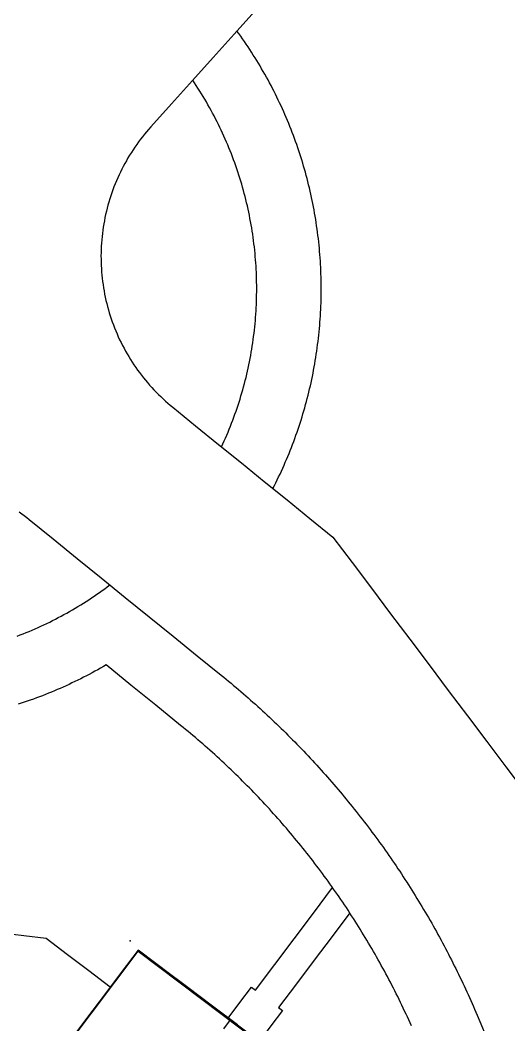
# Model space of a CAD drawing. Header units: metres. Extents: x 337936 to 338469, y 373266 to 374026.
# Drawn here: x 338182.96 to 338198.12, y 373430 to 373461.11 of the extents above; entities that cross this region are included whole.
import ezdxf

# ---------------------------------------------------------------- set-up
doc = ezdxf.new("R2010")
doc.units = ezdxf.units.M
for name, color, linetype in [('3D_LINES', 3, 'Continuous'), ('3D_Points', 1, 'Continuous'), ('PLOTS EXTERNAL LEVEL', 6, 'Continuous'), ('PLOTS FFL', 5, 'Continuous')]:
    doc.layers.add(name, color=color, linetype=linetype)

msp = doc.modelspace()

# ---------------------------------------------------------------- linework, layer by layer
at = {"layer": '3D_LINES'}
for points in [[(338190.243, 373461.39, 33.776), (338189.597, 373460.672, 33.776), (338188.95, 373459.954, 33.784), (338188.304, 373459.236, 33.799), (338187.658, 373458.518, 33.814), (338187.011, 373457.8, 33.828), (338186.946, 373457.726, 33.83), (338186.881, 373457.65, 33.831), (338186.818, 373457.574, 33.833), (338186.755, 373457.496, 33.834), (338186.695, 373457.418, 33.836), (338186.635, 373457.338, 33.837), (338186.577, 373457.258, 33.839), (338186.52, 373457.176, 33.84), (338186.465, 373457.094, 33.841), (338186.411, 373457.01, 33.843), (338186.358, 373456.926, 33.844), (338186.306, 373456.841, 33.845), (338186.257, 373456.755, 33.846), (338186.208, 373456.668, 33.847), (338186.161, 373456.581, 33.849), (338186.116, 373456.492, 33.85), (338186.071, 373456.403, 33.851), (338186.029, 373456.314, 33.852), (338185.988, 373456.223, 33.853), (338185.948, 373456.132, 33.854), (338185.91, 373456.04, 33.855), (338185.873, 373455.948, 33.856), (338185.838, 373455.855, 33.857), (338185.805, 373455.761, 33.858), (338185.773, 373455.667, 33.859), (338185.743, 373455.572, 33.859), (338185.714, 373455.477, 33.86), (338185.687, 373455.382, 33.861), (338185.661, 373455.286, 33.862), (338185.637, 373455.189, 33.863), (338185.614, 373455.093, 33.863), (338185.594, 373454.995, 33.864), (338185.574, 373454.898, 33.864), (338185.557, 373454.8, 33.865), (338185.541, 373454.702, 33.866), (338185.526, 373454.604, 33.866), (338185.514, 373454.505, 33.867), (338185.502, 373454.406, 33.867), (338185.493, 373454.307, 33.867), (338185.485, 373454.208, 33.868), (338185.479, 373454.109, 33.868), (338185.474, 373454.01, 33.869), (338185.472, 373453.911, 33.869), (338185.47, 373453.811, 33.869), (338185.471, 373453.712, 33.869), (338185.473, 373453.612, 33.87), (338185.476, 373453.513, 33.87), (338185.482, 373453.414, 33.87), (338185.489, 373453.315, 33.87), (338185.497, 373453.216, 33.87), (338185.508, 373453.117, 33.87), (338185.52, 373453.018, 33.87), (338185.533, 373452.92, 33.87), (338185.548, 373452.822, 33.87), (338185.565, 373452.724, 33.87), (338185.583, 373452.626, 33.87), (338185.603, 373452.529, 33.869), (338185.625, 373452.432, 33.869), (338185.648, 373452.335, 33.869), (338185.673, 373452.239, 33.869), (338185.699, 373452.143, 33.868), (338185.727, 373452.048, 33.868), (338185.757, 373451.953, 33.868), (338185.788, 373451.858, 33.867), (338185.821, 373451.765, 33.867), (338185.855, 373451.671, 33.866), (338185.891, 373451.579, 33.866), (338185.928, 373451.486, 33.865), (338185.967, 373451.395, 33.865), (338186.007, 373451.304, 33.864), (338186.049, 373451.214, 33.863), (338186.093, 373451.125, 33.863), (338186.137, 373451.036, 33.862), (338186.184, 373450.948, 33.861), (338186.231, 373450.861, 33.86), (338186.281, 373450.774, 33.86), (338186.331, 373450.689, 33.859), (338186.383, 373450.604, 33.858), (338186.437, 373450.52, 33.857), (338186.491, 373450.437, 33.856), (338186.547, 373450.355, 33.855), (338186.605, 373450.274, 33.854), (338186.664, 373450.194, 33.853), (338186.724, 373450.115, 33.852), (338186.785, 373450.037, 33.851), (338186.848, 373449.96, 33.85), (338186.912, 373449.884, 33.849), (338186.977, 373449.809, 33.848), (338187.044, 373449.735, 33.847), (338187.111, 373449.662, 33.845), (338187.18, 373449.591, 33.844), (338187.25, 373449.52, 33.843), (338187.322, 373449.451, 33.842), (338187.394, 373449.383, 33.84), (338187.467, 373449.316, 33.839), (338187.542, 373449.25, 33.838), (338187.618, 373449.186, 33.836), (338187.694, 373449.123, 33.835), (338188.404, 373448.548, 33.831), (338189.113, 373447.974, 33.838), (338189.822, 373447.4, 33.846), (338190.531, 373446.826, 33.853), (338191.24, 373446.251, 33.861), (338191.949, 373445.677, 33.869), (338192.659, 373445.103, 33.875), (338193.255, 373444.312, 33.877), (338193.851, 373443.521, 33.879), (338194.447, 373442.73, 33.881), (338195.043, 373441.939, 33.888), (338195.639, 373441.148, 33.896), (338196.235, 373440.357, 33.903), (338196.831, 373439.566, 33.91), (338197.427, 373438.775, 33.916), (338198.023, 373437.984, 33.917), (338198.619, 373437.193, 33.918)], [(338190.8, 373446.608, 33.856), (338190.845, 373446.697, 33.856), (338190.89, 373446.786, 33.856), (338190.934, 373446.875, 33.856), (338190.977, 373446.965, 33.856), (338191.02, 373447.055, 33.855), (338191.062, 373447.146, 33.855), (338191.104, 373447.236, 33.855), (338191.144, 373447.327, 33.855), (338191.184, 373447.419, 33.855), (338191.224, 373447.51, 33.854), (338191.262, 373447.602, 33.854), (338191.3, 373447.695, 33.854), (338191.337, 373447.787, 33.854), (338191.374, 373447.88, 33.853), (338191.41, 373447.973, 33.853), (338191.445, 373448.066, 33.853), (338191.48, 373448.16, 33.853), (338191.514, 373448.254, 33.852), (338191.547, 373448.348, 33.852), (338191.579, 373448.442, 33.852), (338191.611, 373448.536, 33.852), (338191.642, 373448.631, 33.851), (338191.672, 373448.726, 33.851), (338191.702, 373448.821, 33.851), (338191.731, 373448.917, 33.85), (338191.759, 373449.013, 33.85), (338191.787, 373449.108, 33.85), (338191.814, 373449.204, 33.849), (338191.84, 373449.301, 33.849), (338191.865, 373449.397, 33.849), (338191.89, 373449.494, 33.848), (338191.914, 373449.591, 33.848), (338191.937, 373449.688, 33.848), (338191.96, 373449.785, 33.847), (338191.981, 373449.882, 33.847), (338192.003, 373449.98, 33.847), (338192.023, 373450.077, 33.846), (338192.043, 373450.175, 33.846), (338192.062, 373450.273, 33.846), (338192.08, 373450.371, 33.845), (338192.097, 373450.469, 33.845), (338192.114, 373450.567, 33.844), (338192.13, 373450.666, 33.844), (338192.145, 373450.764, 33.844), (338192.16, 373450.863, 33.843), (338192.174, 373450.962, 33.842), (338192.187, 373451.061, 33.842), (338192.199, 373451.16, 33.841), (338192.211, 373451.259, 33.841), (338192.222, 373451.358, 33.84), (338192.232, 373451.457, 33.839), (338192.242, 373451.556, 33.839), (338192.25, 373451.656, 33.838), (338192.258, 373451.755, 33.837), (338192.266, 373451.855, 33.837), (338192.272, 373451.954, 33.836), (338192.278, 373452.054, 33.836), (338192.283, 373452.153, 33.835), (338192.287, 373452.253, 33.834), (338192.291, 373452.353, 33.834), (338192.294, 373452.452, 33.833), (338192.296, 373452.552, 33.833), (338192.297, 373452.652, 33.832), (338192.298, 373452.751, 33.832), (338192.298, 373452.851, 33.831), (338192.297, 373452.951, 33.83), (338192.295, 373453.051, 33.83), (338192.293, 373453.15, 33.829), (338192.29, 373453.25, 33.829), (338192.286, 373453.35, 33.828), (338192.282, 373453.449, 33.828), (338192.277, 373453.549, 33.827), (338192.271, 373453.648, 33.826), (338192.264, 373453.748, 33.826), (338192.256, 373453.847, 33.825), (338192.248, 373453.947, 33.825), (338192.239, 373454.046, 33.824), (338192.23, 373454.145, 33.824), (338192.219, 373454.245, 33.823), (338192.208, 373454.344, 33.823), (338192.196, 373454.443, 33.822), (338192.184, 373454.542, 33.822), (338192.17, 373454.641, 33.821), (338192.156, 373454.739, 33.821), (338192.141, 373454.838, 33.82), (338192.126, 373454.936, 33.82), (338192.11, 373455.035, 33.819), (338192.093, 373455.133, 33.819), (338192.075, 373455.231, 33.818), (338192.057, 373455.329, 33.818), (338192.038, 373455.427, 33.817), (338192.018, 373455.525, 33.817), (338191.997, 373455.622, 33.816), (338191.976, 373455.72, 33.816), (338191.954, 373455.817, 33.815), (338191.931, 373455.914, 33.815), (338191.908, 373456.011, 33.814), (338191.883, 373456.108, 33.814), (338191.859, 373456.205, 33.813), (338191.833, 373456.301, 33.813), (338191.807, 373456.397, 33.812), (338191.78, 373456.493, 33.812), (338191.752, 373456.589, 33.811), (338191.723, 373456.685, 33.81), (338191.694, 373456.78, 33.809), (338191.665, 373456.875, 33.809), (338191.634, 373456.97, 33.808), (338191.603, 373457.065, 33.807), (338191.571, 373457.159, 33.807), (338191.538, 373457.254, 33.806), (338191.505, 373457.348, 33.805), (338191.471, 373457.441, 33.805), (338191.436, 373457.535, 33.804), (338191.401, 373457.628, 33.803), (338191.365, 373457.721, 33.802), (338191.328, 373457.814, 33.802), (338191.29, 373457.906, 33.801), (338191.252, 373457.998, 33.8), (338191.213, 373458.09, 33.8), (338191.174, 373458.182, 33.799), (338191.134, 373458.273, 33.798), (338191.093, 373458.364, 33.797), (338191.051, 373458.455, 33.797), (338191.009, 373458.545, 33.796), (338190.966, 373458.635, 33.795), (338190.923, 373458.725, 33.794), (338190.878, 373458.814, 33.794), (338190.834, 373458.903, 33.793), (338190.788, 373458.992, 33.792), (338190.742, 373459.08, 33.791), (338190.695, 373459.168, 33.791), (338190.648, 373459.256, 33.79), (338190.6, 373459.344, 33.789), (338190.551, 373459.431, 33.788), (338190.501, 373459.517, 33.788), (338190.451, 373459.604, 33.787), (338190.401, 373459.689, 33.786), (338190.349, 373459.775, 33.785), (338190.298, 373459.86, 33.784), (338190.245, 373459.945, 33.784), (338190.192, 373460.029, 33.783), (338190.138, 373460.113, 33.782), (338190.084, 373460.197, 33.781), (338190.029, 373460.28, 33.781), (338189.973, 373460.363, 33.78), (338189.917, 373460.445, 33.779), (338189.86, 373460.527, 33.778), (338189.802, 373460.608, 33.777), (338189.744, 373460.69, 33.777), (338189.686, 373460.77, 33.776)], [(338189.207, 373447.898, 33.839), (338189.248, 373447.988, 33.839), (338189.289, 373448.079, 33.839), (338189.33, 373448.169, 33.839), (338189.369, 373448.26, 33.838), (338189.408, 373448.352, 33.838), (338189.446, 373448.443, 33.838), (338189.483, 373448.535, 33.838), (338189.519, 373448.628, 33.838), (338189.555, 373448.72, 33.837), (338189.589, 373448.813, 33.837), (338189.623, 373448.907, 33.837), (338189.656, 373449, 33.837), (338189.689, 373449.094, 33.836), (338189.72, 373449.188, 33.836), (338189.751, 373449.283, 33.836), (338189.78, 373449.377, 33.835), (338189.81, 373449.472, 33.835), (338189.838, 373449.567, 33.835), (338189.865, 373449.663, 33.834), (338189.892, 373449.758, 33.834), (338189.917, 373449.854, 33.834), (338189.942, 373449.95, 33.833), (338189.966, 373450.046, 33.833), (338189.99, 373450.143, 33.833), (338190.012, 373450.24, 33.832), (338190.034, 373450.336, 33.832), (338190.054, 373450.433, 33.832), (338190.074, 373450.531, 33.831), (338190.093, 373450.628, 33.831), (338190.112, 373450.726, 33.831), (338190.129, 373450.823, 33.83), (338190.145, 373450.921, 33.83), (338190.161, 373451.019, 33.829), (338190.176, 373451.117, 33.829), (338190.19, 373451.216, 33.829), (338190.203, 373451.314, 33.828), (338190.215, 373451.412, 33.828), (338190.227, 373451.511, 33.827), (338190.237, 373451.61, 33.827), (338190.247, 373451.708, 33.826), (338190.256, 373451.807, 33.826), (338190.264, 373451.906, 33.825), (338190.271, 373452.005, 33.825), (338190.278, 373452.104, 33.824), (338190.283, 373452.203, 33.824), (338190.288, 373452.302, 33.824), (338190.291, 373452.401, 33.823), (338190.294, 373452.501, 33.823), (338190.296, 373452.6, 33.822), (338190.298, 373452.699, 33.822), (338190.298, 373452.798, 33.821), (338190.297, 373452.898, 33.821), (338190.296, 373452.997, 33.82), (338190.294, 373453.096, 33.819), (338190.291, 373453.195, 33.819), (338190.287, 373453.294, 33.818), (338190.282, 373453.393, 33.818), (338190.276, 373453.493, 33.817), (338190.27, 373453.592, 33.817), (338190.263, 373453.691, 33.816), (338190.254, 373453.789, 33.816), (338190.245, 373453.888, 33.815), (338190.235, 373453.987, 33.814), (338190.225, 373454.086, 33.814), (338190.213, 373454.184, 33.813), (338190.2, 373454.283, 33.813), (338190.187, 373454.381, 33.812), (338190.173, 373454.479, 33.812), (338190.158, 373454.577, 33.811), (338190.142, 373454.675, 33.81), (338190.125, 373454.773, 33.81), (338190.108, 373454.871, 33.809), (338190.089, 373454.968, 33.808), (338190.07, 373455.066, 33.808), (338190.05, 373455.163, 33.807), (338190.029, 373455.26, 33.807), (338190.008, 373455.357, 33.806), (338189.985, 373455.453, 33.805), (338189.962, 373455.55, 33.805), (338189.937, 373455.646, 33.804), (338189.912, 373455.742, 33.803), (338189.886, 373455.838, 33.803), (338189.86, 373455.933, 33.802), (338189.832, 373456.029, 33.801), (338189.804, 373456.124, 33.801), (338189.774, 373456.219, 33.8), (338189.744, 373456.313, 33.799), (338189.714, 373456.407, 33.799), (338189.682, 373456.502, 33.798), (338189.65, 373456.595, 33.797), (338189.616, 373456.689, 33.796), (338189.582, 373456.782, 33.796), (338189.547, 373456.875, 33.795), (338189.512, 373456.967, 33.794), (338189.475, 373457.06, 33.794), (338189.438, 373457.152, 33.793), (338189.4, 373457.243, 33.792), (338189.361, 373457.335, 33.791), (338189.321, 373457.426, 33.791), (338189.281, 373457.516, 33.79), (338189.24, 373457.607, 33.789), (338189.198, 373457.697, 33.789), (338189.155, 373457.786, 33.788), (338189.112, 373457.875, 33.787), (338189.067, 373457.964, 33.786), (338189.022, 373458.053, 33.787), (338188.977, 373458.141, 33.788), (338188.93, 373458.228, 33.788), (338188.883, 373458.315, 33.789), (338188.835, 373458.402, 33.79), (338188.786, 373458.489, 33.791), (338188.736, 373458.575, 33.792), (338188.686, 373458.66, 33.792), (338188.635, 373458.745, 33.793), (338188.583, 373458.83, 33.794), (338188.531, 373458.914, 33.795), (338188.477, 373458.998, 33.796), (338188.423, 373459.081, 33.797), (338188.369, 373459.164, 33.798), (338188.313, 373459.246, 33.799)], [(338182.932, 373445.885, 33.868), (338183.013, 373445.827, 33.869), (338183.092, 373445.768, 33.871), (338183.171, 373445.708, 33.872), (338183.248, 373445.646, 33.873), (338183.992, 373445.044, 33.884), (338184.735, 373444.442, 33.895), (338185.479, 373443.839, 33.892), (338186.223, 373443.237, 33.878), (338186.966, 373442.635, 33.865), (338187.71, 373442.033, 33.86), (338188.454, 373441.431, 33.868), (338189.197, 373440.828, 33.876), (338189.274, 373440.766, 33.877), (338189.351, 373440.703, 33.877), (338189.428, 373440.64, 33.878), (338189.504, 373440.576, 33.879), (338189.581, 373440.512, 33.88), (338189.657, 373440.448, 33.881), (338189.732, 373440.384, 33.882), (338189.808, 373440.319, 33.882), (338189.883, 373440.254, 33.883), (338189.958, 373440.189, 33.884), (338190.033, 373440.124, 33.885), (338190.107, 373440.058, 33.886), (338190.182, 373439.992, 33.887), (338190.256, 373439.926, 33.887), (338190.33, 373439.859, 33.888), (338190.403, 373439.792, 33.889), (338190.476, 373439.725, 33.89), (338190.55, 373439.658, 33.891), (338190.622, 373439.59, 33.891), (338190.695, 373439.522, 33.892), (338190.767, 373439.454, 33.893), (338190.839, 373439.386, 33.894), (338190.911, 373439.317, 33.895), (338190.983, 373439.248, 33.896), (338191.054, 373439.179, 33.896), (338191.125, 373439.11, 33.897), (338191.196, 373439.04, 33.898), (338191.267, 373438.97, 33.899), (338191.337, 373438.9, 33.9), (338191.407, 373438.829, 33.9), (338191.477, 373438.759, 33.901), (338191.546, 373438.688, 33.902), (338191.616, 373438.616, 33.903), (338191.685, 373438.545, 33.904), (338191.754, 373438.473, 33.905), (338191.822, 373438.401, 33.905), (338191.89, 373438.329, 33.906), (338191.958, 373438.256, 33.907), (338192.026, 373438.184, 33.908), (338192.093, 373438.111, 33.909), (338192.161, 373438.038, 33.909), (338192.228, 373437.964, 33.91), (338192.294, 373437.89, 33.911), (338192.361, 373437.816, 33.912), (338192.427, 373437.742, 33.913), (338192.493, 373437.668, 33.914), (338192.558, 373437.593, 33.914), (338192.623, 373437.518, 33.915), (338192.688, 373437.443, 33.916), (338192.753, 373437.368, 33.917), (338192.818, 373437.292, 33.918), (338192.882, 373437.216, 33.918), (338192.946, 373437.14, 33.919), (338193.009, 373437.064, 33.92), (338193.073, 373436.987, 33.92), (338193.136, 373436.91, 33.92), (338193.199, 373436.833, 33.92), (338193.261, 373436.756, 33.921), (338193.323, 373436.679, 33.921), (338193.385, 373436.601, 33.921), (338193.447, 373436.523, 33.921), (338193.508, 373436.445, 33.921), (338193.57, 373436.366, 33.922), (338193.63, 373436.288, 33.922), (338193.691, 373436.209, 33.922), (338193.751, 373436.13, 33.922), (338193.811, 373436.051, 33.923), (338193.871, 373435.971, 33.923), (338193.93, 373435.892, 33.923), (338193.989, 373435.812, 33.923), (338194.048, 373435.731, 33.923), (338194.107, 373435.651, 33.924), (338194.165, 373435.571, 33.925), (338194.223, 373435.49, 33.925), (338194.28, 373435.409, 33.926), (338194.338, 373435.328, 33.927), (338194.395, 373435.246, 33.928), (338194.451, 373435.165, 33.928), (338194.508, 373435.083, 33.929), (338194.564, 373435.001, 33.93), (338194.62, 373434.919, 33.931), (338194.675, 373434.836, 33.931), (338194.73, 373434.754, 33.932), (338194.785, 373434.671, 33.933), (338194.84, 373434.588, 33.934), (338194.894, 373434.505, 33.934), (338194.948, 373434.421, 33.935), (338195.002, 373434.338, 33.936), (338195.055, 373434.254, 33.937), (338195.109, 373434.17, 33.937), (338195.161, 373434.086, 33.938), (338195.214, 373434.001, 33.939), (338195.266, 373433.917, 33.939), (338195.318, 373433.832, 33.94), (338195.369, 373433.747, 33.941), (338195.421, 373433.662, 33.942), (338195.472, 373433.576, 33.942), (338195.522, 373433.491, 33.943), (338195.573, 373433.405, 33.943), (338195.623, 373433.319, 33.944), (338195.672, 373433.233, 33.944), (338195.722, 373433.147, 33.944), (338195.771, 373433.061, 33.944), (338195.819, 373432.974, 33.944), (338195.868, 373432.887, 33.944), (338195.916, 373432.8, 33.945), (338195.964, 373432.713, 33.945), (338196.011, 373432.626, 33.945), (338196.058, 373432.538, 33.945), (338196.105, 373432.451, 33.945), (338196.152, 373432.363, 33.946), (338196.198, 373432.275, 33.946), (338196.244, 373432.187, 33.946), (338196.289, 373432.098, 33.946), (338196.335, 373432.01, 33.946), (338196.38, 373431.921, 33.946), (338196.424, 373431.832, 33.947), (338196.468, 373431.743, 33.947), (338196.512, 373431.654, 33.947), (338196.556, 373431.565, 33.947), (338196.599, 373431.475, 33.948), (338196.642, 373431.386, 33.948), (338196.685, 373431.296, 33.948), (338196.727, 373431.206, 33.948), (338196.769, 373431.116, 33.948), (338196.811, 373431.026, 33.949), (338196.852, 373430.935, 33.949), (338196.893, 373430.845, 33.949), (338196.934, 373430.754, 33.949), (338196.974, 373430.663, 33.949), (338197.014, 373430.572, 33.95), (338197.054, 373430.481, 33.95), (338197.093, 373430.39, 33.95), (338197.132, 373430.299, 33.95), (338197.517, 373429.391, 33.952)], [(338182.874, 373442.035, 33.86), (338182.967, 373442.071, 33.862), (338183.06, 373442.107, 33.863), (338183.152, 373442.144, 33.865), (338183.245, 373442.183, 33.866), (338183.336, 373442.222, 33.868), (338183.428, 373442.261, 33.87), (338183.519, 373442.302, 33.871), (338183.61, 373442.343, 33.873), (338183.7, 373442.386, 33.874), (338183.79, 373442.428, 33.876), (338183.88, 373442.472, 33.877), (338183.969, 373442.517, 33.879), (338184.058, 373442.562, 33.881), (338184.147, 373442.608, 33.882), (338184.235, 373442.655, 33.884), (338184.323, 373442.702, 33.885), (338184.41, 373442.751, 33.887), (338184.497, 373442.8, 33.888), (338184.583, 373442.85, 33.89), (338184.669, 373442.9, 33.891), (338184.755, 373442.951, 33.893), (338184.84, 373443.003, 33.894), (338184.925, 373443.056, 33.896), (338185.009, 373443.11, 33.897), (338185.093, 373443.164, 33.899), (338185.176, 373443.219, 33.9), (338185.259, 373443.275, 33.898), (338185.341, 373443.331, 33.896), (338185.423, 373443.388, 33.894), (338185.504, 373443.446, 33.892), (338185.585, 373443.505, 33.891), (338185.665, 373443.564, 33.889), (338185.745, 373443.624, 33.887)], [(338195.092, 373429.973, 33.802), (338195.051, 373430.064, 33.802), (338195.01, 373430.155, 33.802), (338194.968, 373430.245, 33.802), (338194.927, 373430.335, 33.802), (338194.884, 373430.425, 33.802), (338194.842, 373430.515, 33.802), (338194.799, 373430.605, 33.802), (338194.755, 373430.695, 33.802), (338194.712, 373430.784, 33.802), (338194.668, 373430.873, 33.802), (338194.623, 373430.962, 33.802), (338194.578, 373431.051, 33.802), (338194.533, 373431.14, 33.802), (338194.488, 373431.228, 33.802), (338194.442, 373431.317, 33.802), (338194.396, 373431.405, 33.802), (338194.349, 373431.493, 33.802), (338194.303, 373431.581, 33.802), (338194.255, 373431.668, 33.802), (338194.208, 373431.756, 33.802), (338194.16, 373431.843, 33.802), (338194.112, 373431.93, 33.802), (338194.063, 373432.017, 33.802), (338194.014, 373432.103, 33.802), (338193.965, 373432.19, 33.802), (338193.915, 373432.276, 33.802), (338193.866, 373432.362, 33.802), (338193.815, 373432.448, 33.802), (338193.765, 373432.534, 33.802), (338193.714, 373432.619, 33.802), (338193.662, 373432.705, 33.802), (338193.611, 373432.79, 33.802), (338193.559, 373432.875, 33.802), (338193.507, 373432.959, 33.802), (338193.454, 373433.044, 33.802), (338193.401, 373433.128, 33.802), (338193.348, 373433.212, 33.802), (338193.294, 373433.296, 33.802), (338193.24, 373433.38, 33.802), (338193.186, 373433.463, 33.802), (338193.131, 373433.546, 33.802), (338193.076, 373433.629, 33.802), (338193.021, 373433.712, 33.802), (338192.966, 373433.794, 33.802), (338192.91, 373433.877, 33.802), (338192.853, 373433.959, 33.802), (338192.797, 373434.041, 33.802), (338192.74, 373434.122, 33.802), (338192.683, 373434.204, 33.802), (338192.625, 373434.285, 33.802), (338192.568, 373434.366, 33.802), (338192.509, 373434.447, 33.802), (338192.451, 373434.527, 33.802), (338192.392, 373434.608, 33.802), (338192.333, 373434.688, 33.802), (338192.274, 373434.767, 33.802), (338192.214, 373434.847, 33.802), (338192.154, 373434.926, 33.802), (338192.093, 373435.006, 33.802), (338192.033, 373435.084, 33.802), (338191.972, 373435.163, 33.802), (338191.911, 373435.241, 33.802), (338191.849, 373435.32, 33.802), (338191.787, 373435.398, 33.802), (338191.725, 373435.475, 33.802), (338191.662, 373435.553, 33.802), (338191.599, 373435.63, 33.802), (338191.536, 373435.707, 33.802), (338191.473, 373435.783, 33.802), (338191.409, 373435.86, 33.802), (338191.345, 373435.936, 33.802), (338191.281, 373436.012, 33.802), (338191.216, 373436.088, 33.802), (338191.151, 373436.163, 33.802), (338191.086, 373436.238, 33.802), (338191.021, 373436.313, 33.802), (338190.955, 373436.388, 33.802), (338190.889, 373436.462, 33.802), (338190.822, 373436.536, 33.802), (338190.756, 373436.61, 33.802), (338190.689, 373436.684, 33.802), (338190.621, 373436.757, 33.802), (338190.554, 373436.83, 33.802), (338190.486, 373436.903, 33.802), (338190.418, 373436.975, 33.802), (338190.349, 373437.048, 33.802), (338190.281, 373437.12, 33.802), (338190.212, 373437.191, 33.802), (338190.142, 373437.263, 33.802), (338190.073, 373437.334, 33.802), (338190.003, 373437.405, 33.802), (338189.933, 373437.476, 33.802), (338189.862, 373437.546, 33.802), (338189.792, 373437.616, 33.802), (338189.721, 373437.686, 33.802), (338189.65, 373437.755, 33.802), (338189.578, 373437.824, 33.802), (338189.506, 373437.893, 33.802), (338189.434, 373437.962, 33.802), (338189.362, 373438.03, 33.802), (338189.29, 373438.099, 33.802), (338189.217, 373438.166, 33.802), (338189.144, 373438.234, 33.802), (338189.07, 373438.301, 33.802), (338188.997, 373438.368, 33.802), (338188.923, 373438.435, 33.802), (338188.849, 373438.501, 33.802), (338188.774, 373438.567, 33.802), (338188.699, 373438.633, 33.802), (338188.625, 373438.698, 33.802), (338188.549, 373438.764, 33.802), (338188.474, 373438.828, 33.802), (338188.398, 373438.893, 33.802), (338188.322, 373438.957, 33.802), (338188.246, 373439.021, 33.802), (338188.17, 373439.085, 33.802), (338188.093, 373439.148, 33.802), (338188.016, 373439.211, 33.802), (338187.939, 373439.274, 33.802), (338187.169, 373439.898, 33.802), (338186.399, 373440.521, 33.802), (338185.629, 373441.144, 33.802), (338185.543, 373441.094, 33.802), (338185.456, 373441.044, 33.802), (338185.369, 373440.996, 33.802), (338185.282, 373440.947, 33.802), (338185.194, 373440.9, 33.802), (338185.106, 373440.853, 33.802), (338185.018, 373440.806, 33.802), (338184.929, 373440.761, 33.802), (338184.84, 373440.716, 33.802), (338184.751, 373440.671, 33.802), (338184.661, 373440.628, 33.802), (338184.571, 373440.585, 33.802), (338184.48, 373440.542, 33.802), (338184.39, 373440.501, 33.802), (338184.299, 373440.46, 33.802), (338184.207, 373440.419, 33.802), (338184.116, 373440.38, 33.802), (338184.024, 373440.341, 33.802), (338183.932, 373440.302, 33.802), (338183.839, 373440.265, 33.802), (338183.746, 373440.228, 33.802), (338183.653, 373440.192, 33.802), (338183.56, 373440.156, 33.802), (338183.467, 373440.121, 33.802), (338183.373, 373440.087, 33.802), (338183.279, 373440.054, 33.802), (338183.185, 373440.021, 33.802), (338183.09, 373439.989, 33.802), (338182.995, 373439.957, 33.802), (338182.9, 373439.927, 33.802)], [(338189.415, 373430.209, 33.936), (338189.776, 373430.689, 33.932), (338190.137, 373431.168, 33.932), (338190.259, 373431.076, 33.933), (338190.857, 373431.869, 33.933), (338191.455, 373432.663, 33.933), (338192.053, 373433.456, 33.932), (338192.651, 373434.249, 33.932)], [(338193.186, 373433.464, 33.94), (338192.634, 373432.731, 33.94), (338192.082, 373431.999, 33.94), (338191.53, 373431.267, 33.94), (338190.978, 373430.534, 33.941), (338191.096, 373430.446, 33.942), (338190.735, 373429.966, 33.942), (338190.373, 373429.487, 33.946)], [(338185.757, 373431.172, 33.802), (338185.094, 373431.672, 33.802), (338184.43, 373432.172, 33.802), (338183.767, 373432.672, 33.802), (338183.083, 373432.756, 33.802), (338182.398, 373432.84, 33.802), (338181.714, 373432.924, 33.802), (338181.294, 373432.975, 33.802)], [(338189.697, 373429.997, 33.94), (338188.927, 373430.577, 33.933), (338188.158, 373431.157, 33.926), (338187.388, 373431.737, 33.919), (338186.619, 373432.317, 33.912), (338186.097, 373431.625, 33.916), (338185.576, 373430.933, 33.919), (338185.055, 373430.241, 33.923), (338184.533, 373429.549, 33.926)], [(338189.274, 373429.874, 33.953), (338189.486, 373430.156, 33.936)]]:
    msp.add_polyline3d(points, dxfattribs=at)
at = {"layer": '3D_Points'}
msp.add_point((338186.37, 373432.601, 33.9), dxfattribs=at)
at = {"layer": 'PLOTS EXTERNAL LEVEL'}
msp.add_polyline3d([(338194.428, 373426.432, 34.125), (338186.619, 373432.317, 34.125), (338182.969, 373427.473, 34.125), (338190.778, 373421.588, 34.125), (338194.428, 373426.432, 34.125)], dxfattribs=at)
at = {"layer": 'PLOTS FFL'}
msp.add_polyline3d([(338194.393, 373426.427, 34.125), (338190.773, 373421.623, 34.125), (338183.004, 373427.478, 34.125), (338186.624, 373432.282, 34.125), (338194.393, 373426.427, 34.125)], dxfattribs=at)

doc.saveas('drawing.dxf')
